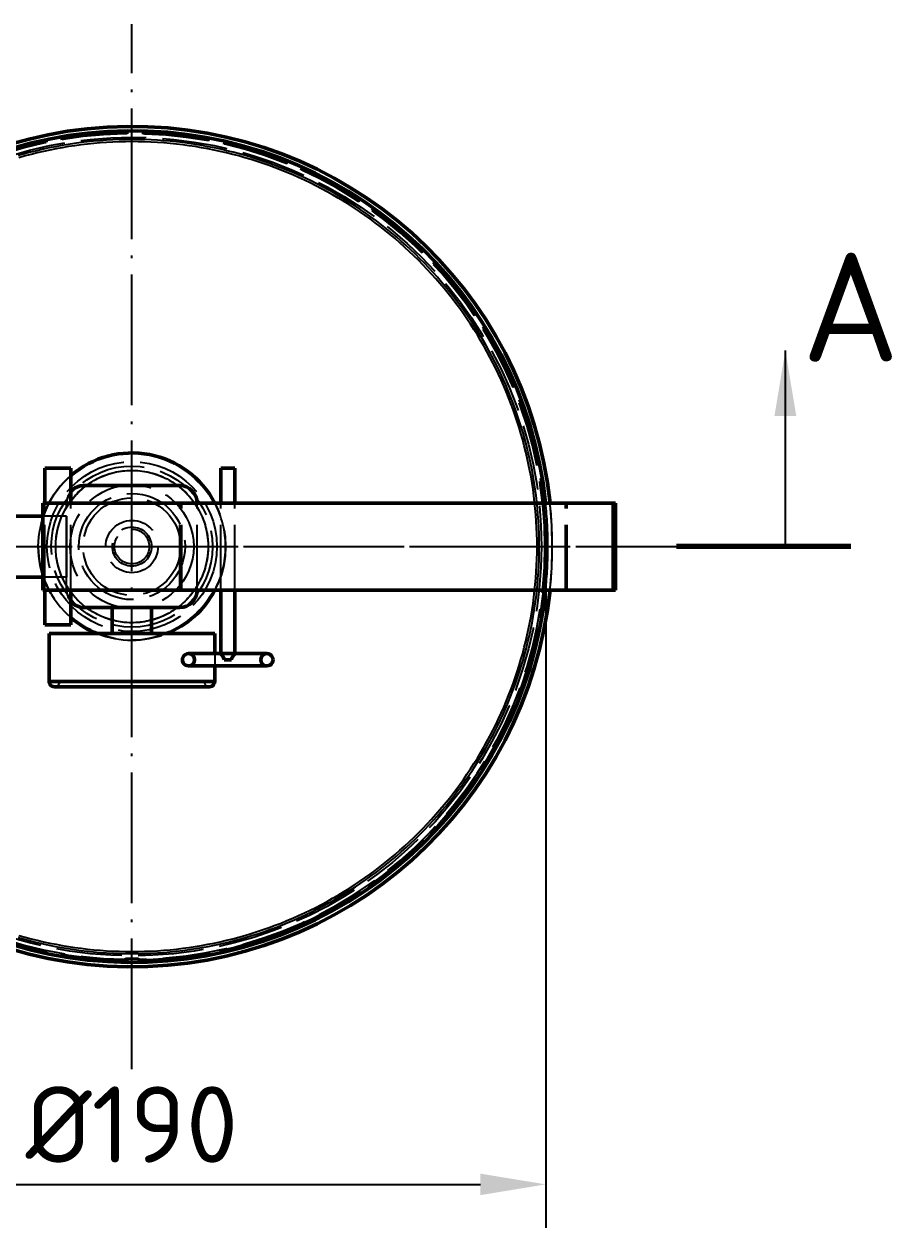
# Model space of a CAD drawing. Header units: millimetres. Extents: x 0 to 420, y 0 to 297.
# Drawn here: x 84.8 to 124.7, y 60.4 to 115.7 of the extents above; entities that cross this region are included whole.
import ezdxf
from ezdxf.enums import TextEntityAlignment as Align

# ---------------------------------------------------------------- set-up
doc = ezdxf.new("R2010")
doc.units = ezdxf.units.MM
doc.linetypes.add('ISO02-TRAZOS', pattern=[3.75, 3, -0.75])
doc.linetypes.add('ISO04-TRAZO-PUNTO', pattern=[7.625, 6, -0.75, 0.125, -0.75])
for name, color, linetype, lineweight in [('01-VISIBLE', 7, 'CONTINUOUS', 50), ('02-OCULTA', 4, 'ISO02-TRAZOS', 25), ('03-EJE', 1, 'ISO04-TRAZO-PUNTO', 25), ('04-COTA', 3, 'CONTINUOUS', 25), ('06-TEXTO', 7, 'CONTINUOUS', 25), ('07-RECUADRO', 7, 'CONTINUOUS', 70), ('08-FINA', 5, 'CONTINUOUS', 25)]:
    doc.layers.add(name, color=color, linetype=linetype, lineweight=lineweight)
doc.styles.add('ISO3098', font='isocpeur.ttf')
doc.dimstyles.new('FLAMA-ISO', dxfattribs={"dimtxt": 3.5, "dimasz": 3, "dimexe": 2, "dimexo": 1, "dimgap": 1, "dimtad": 1, "dimdec": 1, "dimtxsty": 'ISO3098', "dimcen": 2.5, "dimclrd": 3, "dimclre": 3, "dimclrt": 3, "dimazin": 3, "dimtfac": 1, "dimtmove": 0, "dimatfit": 3, "dimlwd": 25, "dimlwe": 25})

msp = doc.modelspace()

# ---------------------------------------------------------------- hatches: boundary and pattern name
at = {"layer": '08-FINA'}
h = msp.add_hatch(color=7, dxfattribs=at)
h.dxf.hatch_style = 1
h.paths.add_polyline_path([(119.8, 100.701), (119.3, 97.701), (120.3, 97.701)])

# ---------------------------------------------------------------- linework, layer by layer
at = {"layer": '01-VISIBLE'}
for p, q in [((85.8, 93.701), (85.8, 95.301)), ((87, 93.701), (87, 95.301)), ((93.88, 93.701), (93.88, 95.301)), ((94.52, 93.701), (94.52, 95.301)), ((87.6, 94.501), (92, 94.501)), ((85.703, 89.701), (85.703, 93.701)), ((85.703, 93.701), (111.901, 93.701)), ((111.901, 89.701), (111.901, 93.701)), ((111.999, 93.701), (111.901, 93.701)), ((111.999, 89.701), (111.999, 93.701)), ((85.703, 93.101), (84.2, 93.101)), ((85.703, 90.301), (84.2, 90.301)), ((85.703, 89.701), (111.901, 89.701)), ((85.8, 88.101), (85.8, 89.701)), ((87, 88.101), (87, 89.701)), ((93.88, 86.78), (93.88, 89.701)), ((94.52, 86.78), (94.52, 89.701)), ((111.999, 89.701), (111.901, 89.701)), ((87.6, 88.901), (92, 88.901)), ((88.9, 88.901), (88.9, 87.701)), ((90.7, 88.901), (90.7, 87.701)), ((86, 87.701), (86, 85.501)), ((93.6, 87.701), (93.6, 86.781)), ((93.6, 86.221), (93.6, 85.501))]:
    msp.add_line(p, q, dxfattribs=at)
for points in [[(85.8, 95.301), (85.9, 95.301), (86, 95.301), (86.1, 95.301), (86.2, 95.301), (86.3, 95.301), (86.4, 95.301)], [(86.4, 95.301), (86.5, 95.301), (86.6, 95.301), (86.7, 95.301), (86.8, 95.301), (86.9, 95.301), (87, 95.301)], [(93.88, 95.301), (93.933, 95.301), (93.987, 95.301), (94.04, 95.301), (94.093, 95.301), (94.147, 95.301), (94.2, 95.301)], [(94.2, 95.301), (94.253, 95.301), (94.307, 95.301), (94.36, 95.301), (94.413, 95.301), (94.467, 95.301), (94.52, 95.301)], [(85.8, 88.101), (85.9, 88.101), (86, 88.101), (86.1, 88.101), (86.2, 88.101), (86.3, 88.101), (86.4, 88.101)], [(86.4, 88.101), (86.5, 88.101), (86.6, 88.101), (86.7, 88.101), (86.8, 88.101), (86.9, 88.101), (87, 88.101)], [(93.6, 87.701), (93.5, 87.701), (93.4, 87.701), (93.3, 87.701), (93.2, 87.701), (93.1, 87.701), (93, 87.701), (92.9, 87.701), (92.8, 87.701), (92.7, 87.701), (92.6, 87.701), (92.5, 87.701), (92.4, 87.701), (92.3, 87.701), (92.2, 87.701), (92.1, 87.701), (92, 87.701), (91.9, 87.701), (91.8, 87.701), (91.7, 87.701), (91.6, 87.701), (91.5, 87.701), (91.4, 87.701), (91.3, 87.701), (91.2, 87.701), (91.1, 87.701), (91, 87.701), (90.9, 87.701), (90.8, 87.701), (90.7, 87.701), (90.6, 87.701), (90.5, 87.701), (90.4, 87.701), (90.3, 87.701), (90.2, 87.701), (90.1, 87.701), (90, 87.701), (89.9, 87.701), (89.8, 87.701), (89.7, 87.701), (89.6, 87.701), (89.5, 87.701), (89.4, 87.701), (89.3, 87.701), (89.2, 87.701), (89.1, 87.701), (89, 87.701), (88.9, 87.701), (88.8, 87.701), (88.7, 87.701), (88.6, 87.701), (88.5, 87.701), (88.4, 87.701), (88.3, 87.701), (88.2, 87.701), (88.1, 87.701), (88, 87.701), (87.9, 87.701), (87.8, 87.701), (87.7, 87.701), (87.6, 87.701), (87.5, 87.701), (87.4, 87.701), (87.3, 87.701), (87.2, 87.701), (87.1, 87.701), (87, 87.701), (86.9, 87.701), (86.8, 87.701), (86.7, 87.701), (86.6, 87.701), (86.5, 87.701), (86.4, 87.701), (86.3, 87.701), (86.2, 87.701), (86.1, 87.701), (86, 87.701)], [(92.12, 86.501), (92.13, 86.574), (92.158, 86.641), (92.202, 86.699), (92.26, 86.744), (92.328, 86.772), (92.4, 86.781)], [(92.12, 86.501), (92.13, 86.429), (92.158, 86.361), (92.202, 86.303), (92.26, 86.259), (92.328, 86.231), (92.4, 86.221)], [(93.88, 86.781), (93.774, 86.781), (93.669, 86.781), (93.563, 86.781), (93.457, 86.781), (93.351, 86.781), (93.246, 86.781), (93.14, 86.781), (93.034, 86.781), (92.929, 86.781), (92.823, 86.781), (92.717, 86.781), (92.611, 86.781), (92.506, 86.781), (92.4, 86.781)], [(92.4, 86.781), (92.507, 86.76), (92.598, 86.699), (92.659, 86.608), (92.68, 86.501), (92.659, 86.394), (92.598, 86.303), (92.507, 86.243), (92.4, 86.221)], [(93.88, 86.78), (93.88, 86.78), (93.88, 86.781), (93.88, 86.781), (93.881, 86.781), (93.881, 86.781), (93.881, 86.781)], [(94.034, 86.501), (94.024, 86.554), (94.002, 86.603), (93.973, 86.648), (93.941, 86.692), (93.909, 86.735), (93.88, 86.78)], [(96, 86.781), (95.899, 86.781), (95.798, 86.781), (95.697, 86.781), (95.596, 86.781), (95.496, 86.781), (95.395, 86.781), (95.294, 86.781), (95.193, 86.781), (95.092, 86.781), (94.991, 86.781), (94.89, 86.781), (94.789, 86.781), (94.688, 86.781), (94.588, 86.781), (94.487, 86.781), (94.386, 86.781), (94.285, 86.781), (94.184, 86.781), (94.083, 86.781), (93.982, 86.781), (93.881, 86.781)], [(94.034, 86.501), (94.061, 86.501), (94.089, 86.501), (94.117, 86.501), (94.145, 86.501), (94.172, 86.501), (94.2, 86.501)], [(94.2, 86.501), (94.228, 86.501), (94.255, 86.501), (94.283, 86.501), (94.311, 86.501), (94.339, 86.501), (94.366, 86.501)], [(94.366, 86.501), (94.376, 86.554), (94.398, 86.603), (94.427, 86.648), (94.459, 86.692), (94.491, 86.735), (94.52, 86.78)], [(94.52, 86.78), (94.52, 86.78), (94.52, 86.781), (94.52, 86.781), (94.519, 86.781), (94.519, 86.781), (94.519, 86.781)], [(94.52, 86.781), (94.626, 86.781), (94.731, 86.781), (94.837, 86.781), (94.943, 86.781), (95.049, 86.781), (95.154, 86.781), (95.26, 86.781), (95.366, 86.781), (95.471, 86.781), (95.577, 86.781), (95.683, 86.781), (95.789, 86.781), (95.894, 86.781), (96, 86.781)], [(96, 86.221), (95.893, 86.243), (95.802, 86.303), (95.741, 86.394), (95.72, 86.501), (95.741, 86.608), (95.802, 86.699), (95.893, 86.76), (96, 86.781)], [(96.28, 86.501), (96.27, 86.574), (96.242, 86.641), (96.198, 86.699), (96.14, 86.744), (96.072, 86.772), (96, 86.781)], [(96, 86.221), (96.072, 86.231), (96.14, 86.259), (96.198, 86.303), (96.242, 86.361), (96.27, 86.429), (96.28, 86.501)], [(94.2, 86.221), (94.1, 86.221), (94, 86.221), (93.9, 86.221), (93.8, 86.221), (93.7, 86.221), (93.6, 86.221), (93.5, 86.221), (93.4, 86.221), (93.3, 86.221), (93.2, 86.221), (93.1, 86.221), (93, 86.221), (92.9, 86.221), (92.8, 86.221), (92.7, 86.221), (92.6, 86.221), (92.5, 86.221), (92.4, 86.221)], [(92.4, 86.221), (92.4, 86.221), (92.4, 86.221), (92.4, 86.221), (92.4, 86.221), (92.4, 86.221), (92.4, 86.221)], [(94.2, 86.221), (94.306, 86.221), (94.412, 86.221), (94.518, 86.221), (94.624, 86.221), (94.729, 86.221), (94.835, 86.221), (94.941, 86.221), (95.047, 86.221), (95.153, 86.221), (95.259, 86.221), (95.365, 86.221), (95.471, 86.221), (95.576, 86.221), (95.682, 86.221), (95.788, 86.221), (95.894, 86.221), (96, 86.221)], [(89.8, 85.501), (89.7, 85.501), (89.6, 85.501), (89.5, 85.501), (89.4, 85.501), (89.3, 85.501), (89.2, 85.501), (89.1, 85.501), (89, 85.501), (88.9, 85.501), (88.8, 85.501), (88.7, 85.501), (88.6, 85.501), (88.5, 85.501), (88.4, 85.501), (88.3, 85.501), (88.2, 85.501), (88.1, 85.501), (88, 85.501), (87.9, 85.501), (87.8, 85.501), (87.7, 85.501), (87.6, 85.501), (87.5, 85.501), (87.4, 85.501), (87.3, 85.501), (87.2, 85.501), (87.1, 85.501), (87, 85.501), (86.9, 85.501), (86.8, 85.501), (86.7, 85.501), (86.6, 85.501), (86.5, 85.501), (86.4, 85.501), (86.3, 85.501), (86.2, 85.501), (86.1, 85.501), (86, 85.501)], [(86, 85.501), (86.008, 85.439), (86.032, 85.381), (86.07, 85.332), (86.12, 85.293), (86.178, 85.269), (86.24, 85.261)], [(89.8, 85.261), (89.698, 85.261), (89.597, 85.261), (89.495, 85.261), (89.393, 85.261), (89.291, 85.261), (89.19, 85.261), (89.088, 85.261), (88.986, 85.261), (88.885, 85.261), (88.783, 85.261), (88.681, 85.261), (88.579, 85.261), (88.478, 85.261), (88.376, 85.261), (88.274, 85.261), (88.173, 85.261), (88.071, 85.261), (87.969, 85.261), (87.867, 85.261), (87.766, 85.261), (87.664, 85.261), (87.562, 85.261), (87.461, 85.261), (87.359, 85.261), (87.257, 85.261), (87.155, 85.261), (87.054, 85.261), (86.952, 85.261), (86.85, 85.261), (86.749, 85.261), (86.647, 85.261), (86.545, 85.261), (86.443, 85.261), (86.342, 85.261), (86.24, 85.261)], [(86.24, 85.261), (86.34, 85.261), (86.441, 85.261), (86.541, 85.261), (86.641, 85.261), (86.741, 85.261), (86.842, 85.261), (86.942, 85.261), (87.042, 85.261), (87.143, 85.261), (87.243, 85.261), (87.343, 85.261), (87.443, 85.261), (87.544, 85.261), (87.644, 85.261), (87.744, 85.261), (87.845, 85.261), (87.945, 85.261), (88.045, 85.261), (88.145, 85.261), (88.246, 85.261), (88.346, 85.261), (88.446, 85.261), (88.546, 85.261), (88.647, 85.261), (88.747, 85.261), (88.847, 85.261), (88.948, 85.261), (89.048, 85.261), (89.148, 85.261), (89.248, 85.261), (89.349, 85.261), (89.449, 85.261), (89.549, 85.261), (89.65, 85.261), (89.75, 85.261), (89.85, 85.261), (89.95, 85.261), (90.051, 85.261), (90.151, 85.261), (90.251, 85.261), (90.352, 85.261), (90.452, 85.261), (90.552, 85.261), (90.652, 85.261), (90.753, 85.261), (90.853, 85.261), (90.953, 85.261), (91.054, 85.261), (91.154, 85.261), (91.254, 85.261), (91.354, 85.261), (91.455, 85.261), (91.555, 85.261), (91.655, 85.261), (91.755, 85.261), (91.856, 85.261), (91.956, 85.261), (92.056, 85.261), (92.157, 85.261), (92.257, 85.261), (92.357, 85.261), (92.457, 85.261), (92.558, 85.261), (92.658, 85.261), (92.758, 85.261), (92.859, 85.261), (92.959, 85.261), (93.059, 85.261), (93.159, 85.261), (93.26, 85.261), (93.36, 85.261)], [(93.6, 85.501), (93.5, 85.501), (93.4, 85.501), (93.3, 85.501), (93.2, 85.501), (93.1, 85.501), (93, 85.501), (92.9, 85.501), (92.8, 85.501), (92.7, 85.501), (92.6, 85.501), (92.5, 85.501), (92.4, 85.501), (92.3, 85.501), (92.2, 85.501), (92.1, 85.501), (92, 85.501), (91.9, 85.501), (91.8, 85.501), (91.7, 85.501), (91.6, 85.501), (91.5, 85.501), (91.4, 85.501), (91.3, 85.501), (91.2, 85.501), (91.1, 85.501), (91, 85.501), (90.9, 85.501), (90.8, 85.501), (90.7, 85.501), (90.6, 85.501), (90.5, 85.501), (90.4, 85.501), (90.3, 85.501), (90.2, 85.501), (90.1, 85.501), (90, 85.501), (89.9, 85.501), (89.8, 85.501)], [(89.8, 85.261), (89.902, 85.261), (90.003, 85.261), (90.105, 85.261), (90.207, 85.261), (90.309, 85.261), (90.41, 85.261), (90.512, 85.261), (90.614, 85.261), (90.715, 85.261), (90.817, 85.261), (90.919, 85.261), (91.021, 85.261), (91.122, 85.261), (91.224, 85.261), (91.326, 85.261), (91.427, 85.261), (91.529, 85.261), (91.631, 85.261), (91.733, 85.261), (91.834, 85.261), (91.936, 85.261), (92.038, 85.261), (92.139, 85.261), (92.241, 85.261), (92.343, 85.261), (92.445, 85.261), (92.546, 85.261), (92.648, 85.261), (92.75, 85.261), (92.851, 85.261), (92.953, 85.261), (93.055, 85.261), (93.157, 85.261), (93.258, 85.261), (93.36, 85.261)], [(93.6, 85.501), (93.592, 85.439), (93.568, 85.381), (93.53, 85.332), (93.48, 85.293), (93.422, 85.269), (93.36, 85.261)]]:
    msp.add_lwpolyline(points, dxfattribs=at)
for centre, radius, start, end in [((89.8, 91.701), 19.3, 5.9481, 175.2446), ((89.8, 91.701), 19.1, 6.0106, 175.1947), ((89.8, 91.701), 4.3, 27.7177, 130.6293), ((87.6, 93.701), 0.8, 90, 138.5904), ((92, 93.701), 0.8, 0, 90), ((89.8, 91.701), 19.3, -175.2446, -5.9481), ((89.8, 91.701), 19.1, -175.1947, -6.0106), ((89.8, 91.701), 4.3, -68.4711, -27.7177), ((92, 89.701), 0.8, -90, 0), ((87.6, 89.701), 0.8, -138.5904, -90), ((89.8, 91.701), 4.3, -130.6293, -111.5289)]:
    msp.add_arc(centre, radius, start, end, dxfattribs=at)
at = {"layer": '02-OCULTA'}
for p, q in [((87.6, 94.501), (92, 94.501)), ((85.8, 93.701), (85.703, 93.701)), ((85.8, 89.701), (85.8, 93.701)), ((85.8, 93.701), (111.999, 93.701)), ((85.8, 89.701), (85.8, 93.701)), ((86.8, 89.701), (86.8, 93.701)), ((86.8, 89.701), (86.8, 93.701)), ((87, 89.701), (87, 93.701)), ((92.004, 93.701), (92.088, 93.701)), ((92.004, 89.701), (92.004, 93.701)), ((92.004, 93.701), (109.702, 93.701)), ((92.088, 89.701), (92.088, 93.701)), ((92.088, 93.701), (109.786, 93.701)), ((92.8, 89.701), (92.8, 93.701)), ((92.8, 89.701), (92.8, 93.701)), ((93.88, 89.701), (93.88, 93.701)), ((94.52, 89.701), (94.52, 93.701)), ((109.702, 93.701), (109.786, 93.701)), ((109.702, 89.701), (109.702, 93.701)), ((109.786, 89.701), (109.786, 93.701)), ((86.8, 93.101), (85.703, 93.101)), ((86.8, 90.301), (85.703, 90.301)), ((85.8, 89.701), (85.703, 89.701)), ((85.8, 89.701), (111.999, 89.701)), ((92.004, 89.701), (92.088, 89.701)), ((92.004, 89.701), (109.702, 89.701)), ((92.088, 89.701), (109.786, 89.701)), ((109.702, 89.701), (109.786, 89.701)), ((87.6, 88.901), (92, 88.901)), ((93.6, 86.781), (93.6, 86.221)), ((89.5, 72.801), (90.1, 72.801)), ((89.5, 72.641), (89.5, 72.801)), ((89.5, 72.641), (89.5, 72.801)), ((89.5, 72.801), (90.1, 72.801)), ((89.5, 72.641), (90.1, 72.641)), ((89.5, 72.641), (90.1, 72.641)), ((90.1, 72.641), (90.1, 72.801)), ((90.1, 72.641), (90.1, 72.801))]:
    msp.add_line(p, q, dxfattribs=at)
for points in [[(108.5, 91.701), (108.498, 91.995), (108.491, 92.289), (108.48, 92.582), (108.464, 92.875), (108.443, 93.168), (108.418, 93.461), (108.388, 93.753), (108.353, 94.045), (108.314, 94.336), (108.27, 94.627), (108.222, 94.916), (108.169, 95.205), (108.112, 95.493), (108.05, 95.78), (107.983, 96.067), (107.912, 96.352), (107.837, 96.636), (107.757, 96.918), (107.673, 97.2), (107.584, 97.48), (107.491, 97.758), (107.394, 98.035), (107.292, 98.311), (107.186, 98.585), (107.076, 98.857), (106.962, 99.128), (106.843, 99.396), (106.72, 99.663), (106.593, 99.928), (106.461, 100.191), (106.326, 100.451), (106.187, 100.71), (106.043, 100.966), (105.896, 101.22), (105.744, 101.472), (105.589, 101.721), (105.429, 101.968), (105.266, 102.212), (105.099, 102.454), (104.929, 102.693), (104.754, 102.929), (104.576, 103.163), (104.394, 103.393), (104.209, 103.621), (104.02, 103.846), (103.827, 104.068), (103.631, 104.287), (103.432, 104.502), (103.229, 104.715), (103.023, 104.924), (102.814, 105.13), (102.601, 105.333), (102.386, 105.533), (102.167, 105.729), (101.945, 105.921), (101.72, 106.11), (101.492, 106.296), (101.262, 106.477), (101.028, 106.656), (100.792, 106.83), (100.553, 107.001), (100.311, 107.168), (100.067, 107.331), (99.82, 107.49), (99.571, 107.646), (99.319, 107.797), (99.065, 107.945), (98.809, 108.088), (98.55, 108.228), (98.29, 108.363), (98.027, 108.494), (97.762, 108.622), (97.495, 108.744), (97.227, 108.863), (96.956, 108.978), (96.684, 109.088), (96.41, 109.194), (96.134, 109.296), (95.857, 109.393), (95.579, 109.486), (95.299, 109.574), (95.017, 109.659), (94.734, 109.738), (94.451, 109.814), (94.165, 109.884), (93.879, 109.951), (93.592, 110.012), (93.304, 110.07), (93.015, 110.123), (92.725, 110.171), (92.435, 110.214), (92.144, 110.254), (91.852, 110.288), (91.56, 110.318), (91.267, 110.343), (90.974, 110.364), (90.681, 110.38), (90.387, 110.392), (90.094, 110.399), (89.8, 110.401), (89.506, 110.399), (89.213, 110.392), (88.919, 110.38), (88.626, 110.364), (88.333, 110.343), (88.04, 110.318), (87.748, 110.288), (87.456, 110.254), (87.165, 110.214), (86.875, 110.171), (86.585, 110.123), (86.296, 110.07), (86.008, 110.013), (85.721, 109.951), (85.435, 109.884), (85.149, 109.814), (84.866, 109.738), (84.583, 109.659)], [(108.4, 91.701), (108.398, 91.993), (108.391, 92.285), (108.38, 92.577), (108.364, 92.869), (108.343, 93.161), (108.318, 93.452), (108.288, 93.742), (108.254, 94.032), (108.215, 94.322), (108.171, 94.611), (108.123, 94.899), (108.071, 95.186), (108.014, 95.473), (107.952, 95.759), (107.886, 96.043), (107.816, 96.327), (107.741, 96.609), (107.661, 96.89), (107.577, 97.17), (107.489, 97.449), (107.397, 97.726), (107.3, 98.002), (107.199, 98.276), (107.093, 98.548), (106.984, 98.819), (106.87, 99.088), (106.752, 99.355), (106.629, 99.621), (106.503, 99.884), (106.372, 100.145), (106.238, 100.405), (106.099, 100.662), (105.956, 100.917), (105.81, 101.169), (105.659, 101.42), (105.504, 101.668), (105.346, 101.913), (105.184, 102.156), (105.018, 102.396), (104.848, 102.634), (104.674, 102.869), (104.497, 103.101), (104.316, 103.331), (104.132, 103.557), (103.944, 103.781), (103.752, 104.002), (103.557, 104.219), (103.359, 104.434), (103.157, 104.645), (102.952, 104.854), (102.744, 105.059), (102.533, 105.26), (102.318, 105.459), (102.101, 105.654), (101.88, 105.845), (101.656, 106.033), (101.43, 106.218), (101.2, 106.398), (100.968, 106.576), (100.733, 106.749), (100.495, 106.919), (100.255, 107.085), (100.012, 107.247), (99.767, 107.406), (99.519, 107.561), (99.268, 107.711), (99.016, 107.858), (98.761, 108.001), (98.504, 108.139), (98.244, 108.274), (97.983, 108.405), (97.72, 108.531), (97.454, 108.653), (97.187, 108.771), (96.918, 108.885), (96.647, 108.995), (96.375, 109.1), (96.101, 109.202), (95.825, 109.298), (95.548, 109.391), (95.269, 109.479), (94.989, 109.563), (94.708, 109.642), (94.426, 109.717), (94.142, 109.787), (93.857, 109.853), (93.572, 109.915), (93.285, 109.972), (92.998, 110.024), (92.71, 110.072), (92.421, 110.115), (92.131, 110.154), (91.841, 110.189), (91.55, 110.218), (91.259, 110.244), (90.968, 110.264), (90.676, 110.28), (90.384, 110.292), (90.092, 110.299), (89.8, 110.301), (89.508, 110.299), (89.216, 110.292), (88.924, 110.28), (88.632, 110.264), (88.341, 110.244), (88.05, 110.218), (87.759, 110.189), (87.469, 110.154), (87.179, 110.115), (86.89, 110.072), (86.602, 110.024), (86.315, 109.972), (86.028, 109.915), (85.743, 109.853), (85.458, 109.787), (85.174, 109.717), (84.892, 109.642), (84.611, 109.563)], [(87, 95.301), (86.9, 95.301), (86.8, 95.301), (86.7, 95.301), (86.6, 95.301), (86.5, 95.301), (86.4, 95.301), (86.3, 95.301), (86.2, 95.301), (86.1, 95.301), (86, 95.301), (85.9, 95.301), (85.8, 95.301)], [(93.3, 91.701), (93.299, 91.601), (93.294, 91.5), (93.287, 91.4), (93.277, 91.3), (93.264, 91.201), (93.248, 91.102), (93.23, 91.003), (93.208, 90.905), (93.184, 90.808), (93.157, 90.711), (93.127, 90.615), (93.095, 90.52), (93.059, 90.426), (93.021, 90.333), (92.981, 90.241), (92.938, 90.15), (92.892, 90.061), (92.844, 89.973), (92.793, 89.886), (92.739, 89.801), (92.684, 89.718), (92.626, 89.636), (92.565, 89.556), (92.503, 89.477), (92.438, 89.401), (92.371, 89.326), (92.301, 89.253), (92.23, 89.182), (92.157, 89.114), (92.082, 89.047), (92.005, 88.983), (91.926, 88.921), (91.845, 88.861), (91.763, 88.803), (91.679, 88.748), (91.593, 88.696), (91.506, 88.645), (91.418, 88.598), (91.328, 88.553), (91.237, 88.51), (91.145, 88.47), (91.052, 88.433), (90.958, 88.398), (90.862, 88.366), (90.766, 88.337), (90.669, 88.311), (90.572, 88.287), (90.474, 88.267), (90.375, 88.249), (90.275, 88.234), (90.176, 88.221), (90.076, 88.212), (89.976, 88.206), (89.875, 88.202), (89.775, 88.201), (89.674, 88.203), (89.574, 88.209), (89.474, 88.216), (89.374, 88.227), (89.275, 88.241), (89.176, 88.257), (89.077, 88.277), (88.979, 88.299), (88.882, 88.324), (88.785, 88.351), (88.69, 88.382), (88.595, 88.415), (88.501, 88.451), (88.409, 88.49), (88.317, 88.531), (88.227, 88.575), (88.138, 88.621), (88.05, 88.67), (87.964, 88.722), (87.879, 88.775), (87.796, 88.832), (87.714, 88.89), (87.635, 88.951), (87.557, 89.015), (87.481, 89.08), (87.406, 89.148), (87.334, 89.218), (87.264, 89.289), (87.196, 89.363), (87.13, 89.439), (87.066, 89.516), (87.004, 89.596), (86.945, 89.677), (86.888, 89.759), (86.834, 89.844), (86.781, 89.929), (86.732, 90.017), (86.685, 90.106), (86.64, 90.196), (86.598, 90.287), (86.559, 90.379), (86.523, 90.473), (86.489, 90.567), (86.458, 90.663), (86.429, 90.759), (86.404, 90.856), (86.381, 90.954), (86.361, 91.052), (86.344, 91.151), (86.329, 91.251), (86.318, 91.35), (86.309, 91.45), (86.303, 91.551), (86.3, 91.651), (86.3, 91.751), (86.303, 91.852), (86.309, 91.952), (86.318, 92.052), (86.329, 92.152), (86.343, 92.251), (86.361, 92.35), (86.381, 92.449), (86.404, 92.546), (86.429, 92.643), (86.458, 92.74), (86.489, 92.835), (86.523, 92.93), (86.559, 93.023), (86.598, 93.116), (86.64, 93.207), (86.685, 93.297), (86.732, 93.386), (86.782, 93.473), (86.834, 93.559), (86.888, 93.643), (86.945, 93.726), (87.004, 93.807), (87.066, 93.886), (87.13, 93.964), (87.196, 94.039), (87.264, 94.113), (87.334, 94.185), (87.406, 94.255), (87.481, 94.322), (87.557, 94.388), (87.635, 94.451), (87.714, 94.512), (87.796, 94.571), (87.879, 94.627), (87.964, 94.681), (88.05, 94.732), (88.138, 94.781), (88.227, 94.828), (88.317, 94.872), (88.409, 94.913), (88.501, 94.951), (88.595, 94.987), (88.69, 95.021), (88.785, 95.051), (88.882, 95.079), (88.979, 95.104), (89.077, 95.126), (89.176, 95.145), (89.275, 95.162), (89.374, 95.175), (89.474, 95.186), (89.574, 95.194), (89.674, 95.199), (89.775, 95.201), (89.875, 95.2), (89.976, 95.197), (90.076, 95.19), (90.176, 95.181), (90.275, 95.169), (90.375, 95.154), (90.474, 95.136), (90.572, 95.115), (90.669, 95.091), (90.766, 95.065), (90.862, 95.036), (90.958, 95.004), (91.052, 94.97), (91.145, 94.932), (91.237, 94.892), (91.328, 94.85), (91.418, 94.805), (91.506, 94.757), (91.593, 94.707), (91.679, 94.654), (91.763, 94.599), (91.845, 94.542), (91.926, 94.482), (92.005, 94.42), (92.082, 94.355), (92.157, 94.289), (92.23, 94.22), (92.301, 94.149), (92.371, 94.077), (92.438, 94.002), (92.503, 93.925), (92.565, 93.847), (92.626, 93.767), (92.684, 93.685), (92.739, 93.601), (92.793, 93.516), (92.844, 93.429), (92.892, 93.341), (92.938, 93.252), (92.981, 93.161), (93.021, 93.07), (93.059, 92.977), (93.095, 92.883), (93.127, 92.788), (93.157, 92.692), (93.184, 92.595), (93.208, 92.498), (93.23, 92.399), (93.248, 92.301), (93.264, 92.202), (93.277, 92.102), (93.287, 92.002), (93.294, 91.902), (93.299, 91.802), (93.3, 91.701)], [(94.52, 95.301), (94.413, 95.301), (94.307, 95.301), (94.2, 95.301), (94.093, 95.301), (93.987, 95.301), (93.88, 95.301)], [(86.8, 90.301), (86.8, 90.401), (86.8, 90.501), (86.8, 90.601), (86.8, 90.701), (86.8, 90.801), (86.8, 90.901), (86.8, 91.001), (86.8, 91.101), (86.8, 91.201), (86.8, 91.301), (86.8, 91.401), (86.8, 91.501), (86.8, 91.601), (86.8, 91.701), (86.8, 91.801), (86.8, 91.901), (86.8, 92.001), (86.8, 92.101), (86.8, 92.201), (86.8, 92.301), (86.8, 92.401), (86.8, 92.501), (86.8, 92.601), (86.8, 92.701), (86.8, 92.801), (86.8, 92.901), (86.8, 93.001), (86.8, 93.101)], [(86.8, 93.101), (86.8, 92.994), (86.8, 92.886), (86.8, 92.778), (86.8, 92.67), (86.8, 92.563), (86.8, 92.455), (86.8, 92.347), (86.8, 92.24), (86.8, 92.132), (86.8, 92.024), (86.8, 91.917), (86.8, 91.809), (86.8, 91.701)], [(84.583, 73.744), (84.866, 73.664), (85.149, 73.589), (85.435, 73.518), (85.721, 73.452), (86.008, 73.39), (86.296, 73.333), (86.585, 73.28), (86.875, 73.232), (87.165, 73.188), (87.456, 73.149), (87.748, 73.114), (88.04, 73.084), (88.333, 73.059), (88.626, 73.038), (88.919, 73.022), (89.213, 73.011), (89.506, 73.004), (89.8, 73.001), (90.094, 73.004), (90.387, 73.011), (90.681, 73.022), (90.974, 73.038), (91.267, 73.059), (91.56, 73.084), (91.852, 73.114), (92.144, 73.149), (92.435, 73.188), (92.725, 73.232), (93.015, 73.28), (93.304, 73.333), (93.592, 73.39), (93.879, 73.452), (94.165, 73.518), (94.451, 73.589), (94.734, 73.664), (95.017, 73.744), (95.299, 73.828), (95.579, 73.917), (95.857, 74.01), (96.134, 74.107), (96.41, 74.208), (96.684, 74.314), (96.956, 74.425), (97.227, 74.539), (97.495, 74.658), (97.762, 74.781), (98.027, 74.908), (98.29, 75.039), (98.55, 75.175), (98.809, 75.314), (99.065, 75.458), (99.319, 75.605), (99.571, 75.757), (99.82, 75.912), (100.067, 76.071), (100.311, 76.235), (100.553, 76.402), (100.792, 76.572), (101.028, 76.747), (101.262, 76.925), (101.492, 77.107), (101.72, 77.292), (101.945, 77.481), (102.167, 77.674), (102.386, 77.87), (102.601, 78.069), (102.814, 78.272), (103.023, 78.478), (103.229, 78.687), (103.432, 78.9), (103.631, 79.116), (103.827, 79.335), (104.02, 79.556), (104.209, 79.781), (104.394, 80.009), (104.576, 80.24), (104.754, 80.473), (104.929, 80.71), (105.099, 80.949), (105.266, 81.19), (105.429, 81.435), (105.589, 81.681), (105.744, 81.931), (105.896, 82.182), (106.043, 82.436), (106.187, 82.693), (106.326, 82.951), (106.461, 83.212), (106.593, 83.475), (106.72, 83.739), (106.843, 84.006), (106.962, 84.275), (107.076, 84.545), (107.186, 84.818), (107.292, 85.091), (107.394, 85.367), (107.491, 85.644), (107.584, 85.923), (107.673, 86.203), (107.757, 86.484), (107.837, 86.767), (107.912, 87.051), (107.983, 87.336), (108.05, 87.622), (108.112, 87.909), (108.169, 88.197), (108.222, 88.486), (108.27, 88.776), (108.314, 89.066), (108.353, 89.357), (108.388, 89.649), (108.418, 89.941), (108.443, 90.234), (108.464, 90.527), (108.48, 90.82), (108.491, 91.114), (108.498, 91.407), (108.5, 91.701)], [(84.611, 73.84), (84.892, 73.761), (85.174, 73.686), (85.458, 73.615), (85.743, 73.549), (86.028, 73.488), (86.315, 73.431), (86.602, 73.378), (86.89, 73.33), (87.179, 73.287), (87.469, 73.248), (87.759, 73.214), (88.05, 73.184), (88.341, 73.159), (88.632, 73.138), (88.924, 73.122), (89.216, 73.111), (89.508, 73.104), (89.8, 73.101), (90.092, 73.104), (90.384, 73.111), (90.676, 73.122), (90.968, 73.138), (91.259, 73.159), (91.55, 73.184), (91.841, 73.214), (92.131, 73.248), (92.421, 73.287), (92.71, 73.33), (92.998, 73.378), (93.285, 73.431), (93.572, 73.488), (93.857, 73.549), (94.142, 73.615), (94.426, 73.686), (94.708, 73.761), (94.989, 73.84), (95.269, 73.924), (95.548, 74.012), (95.825, 74.104), (96.101, 74.201), (96.375, 74.302), (96.647, 74.407), (96.918, 74.517), (97.187, 74.631), (97.454, 74.749), (97.72, 74.871), (97.983, 74.998), (98.244, 75.128), (98.504, 75.263), (98.761, 75.402), (99.016, 75.545), (99.268, 75.691), (99.519, 75.842), (99.767, 75.997), (100.012, 76.155), (100.255, 76.317), (100.495, 76.483), (100.733, 76.653), (100.968, 76.827), (101.2, 77.004), (101.43, 77.185), (101.656, 77.369), (101.88, 77.557), (102.101, 77.749), (102.318, 77.944), (102.533, 78.142), (102.744, 78.344), (102.952, 78.549), (103.157, 78.757), (103.359, 78.968), (103.557, 79.183), (103.752, 79.401), (103.944, 79.621), (104.132, 79.845), (104.316, 80.072), (104.497, 80.301), (104.674, 80.533), (104.848, 80.768), (105.018, 81.006), (105.184, 81.246), (105.346, 81.489), (105.504, 81.735), (105.659, 81.983), (105.81, 82.233), (105.956, 82.486), (106.099, 82.741), (106.238, 82.998), (106.372, 83.257), (106.503, 83.519), (106.629, 83.782), (106.752, 84.047), (106.87, 84.315), (106.984, 84.584), (107.093, 84.854), (107.199, 85.127), (107.3, 85.401), (107.397, 85.677), (107.489, 85.954), (107.577, 86.232), (107.661, 86.512), (107.741, 86.793), (107.816, 87.076), (107.886, 87.359), (107.952, 87.644), (108.014, 87.929), (108.071, 88.216), (108.123, 88.503), (108.172, 88.792), (108.215, 89.08), (108.254, 89.37), (108.288, 89.66), (108.318, 89.951), (108.343, 90.242), (108.364, 90.533), (108.38, 90.825), (108.391, 91.117), (108.398, 91.409), (108.4, 91.701)], [(86.8, 91.701), (86.8, 91.601), (86.8, 91.501), (86.8, 91.401), (86.8, 91.301), (86.8, 91.201), (86.8, 91.101), (86.8, 91.001), (86.8, 90.901), (86.8, 90.801), (86.8, 90.701), (86.8, 90.601), (86.8, 90.501), (86.8, 90.401), (86.8, 90.301)], [(90.7, 88.901), (90.6, 88.901), (90.5, 88.901), (90.4, 88.901), (90.3, 88.901), (90.2, 88.901), (90.1, 88.901), (90, 88.901), (89.9, 88.901), (89.8, 88.901), (89.7, 88.901), (89.6, 88.901), (89.5, 88.901), (89.4, 88.901), (89.3, 88.901), (89.2, 88.901), (89.1, 88.901), (89, 88.901), (88.9, 88.901)], [(88.9, 88.901), (89.013, 88.901), (89.125, 88.901), (89.237, 88.901), (89.35, 88.901), (89.462, 88.901), (89.575, 88.901), (89.688, 88.901), (89.8, 88.901)], [(89.8, 88.901), (89.9, 88.901), (90, 88.901), (90.1, 88.901), (90.2, 88.901), (90.3, 88.901), (90.4, 88.901), (90.5, 88.901), (90.6, 88.901), (90.7, 88.901)], [(87, 88.101), (86.9, 88.101), (86.8, 88.101), (86.7, 88.101), (86.6, 88.101), (86.5, 88.101), (86.4, 88.101), (86.3, 88.101), (86.2, 88.101), (86.1, 88.101), (86, 88.101), (85.9, 88.101), (85.8, 88.101)], [(86, 87.701), (86.1, 87.701), (86.2, 87.701), (86.3, 87.701), (86.4, 87.701), (86.5, 87.701), (86.6, 87.701), (86.7, 87.701), (86.8, 87.701), (86.9, 87.701), (87, 87.701), (87.1, 87.701), (87.2, 87.701), (87.3, 87.701), (87.4, 87.701), (87.5, 87.701), (87.6, 87.701), (87.7, 87.701), (87.8, 87.701), (87.9, 87.701), (88, 87.701), (88.1, 87.701), (88.2, 87.701), (88.3, 87.701), (88.4, 87.701), (88.5, 87.701), (88.6, 87.701), (88.7, 87.701), (88.8, 87.701), (88.9, 87.701), (89, 87.701), (89.1, 87.701), (89.2, 87.701), (89.3, 87.701), (89.4, 87.701), (89.5, 87.701), (89.6, 87.701), (89.7, 87.701), (89.8, 87.701)], [(90.7, 87.701), (90.6, 87.701), (90.5, 87.701), (90.4, 87.701), (90.3, 87.701), (90.2, 87.701), (90.1, 87.701), (90, 87.701), (89.9, 87.701), (89.8, 87.701), (89.7, 87.701), (89.6, 87.701), (89.5, 87.701), (89.4, 87.701), (89.3, 87.701), (89.2, 87.701), (89.1, 87.701), (89, 87.701), (88.9, 87.701)], [(88.9, 87.701), (89.013, 87.701), (89.125, 87.701), (89.237, 87.701), (89.35, 87.701), (89.462, 87.701), (89.575, 87.701), (89.688, 87.701), (89.8, 87.701)], [(89.8, 87.701), (89.9, 87.701), (90, 87.701), (90.1, 87.701), (90.2, 87.701), (90.3, 87.701), (90.4, 87.701), (90.5, 87.701), (90.6, 87.701), (90.7, 87.701)], [(89.8, 87.701), (89.9, 87.701), (90, 87.701), (90.1, 87.701), (90.2, 87.701), (90.3, 87.701), (90.4, 87.701), (90.5, 87.701), (90.6, 87.701), (90.7, 87.701), (90.8, 87.701), (90.9, 87.701), (91, 87.701), (91.1, 87.701), (91.2, 87.701), (91.3, 87.701), (91.4, 87.701), (91.5, 87.701), (91.6, 87.701), (91.7, 87.701), (91.8, 87.701), (91.9, 87.701), (92, 87.701), (92.1, 87.701), (92.2, 87.701), (92.3, 87.701), (92.4, 87.701), (92.5, 87.701), (92.6, 87.701), (92.7, 87.701), (92.8, 87.701), (92.9, 87.701), (93, 87.701), (93.1, 87.701), (93.2, 87.701), (93.3, 87.701), (93.4, 87.701), (93.5, 87.701), (93.6, 87.701)], [(93.881, 86.781), (93.775, 86.781), (93.67, 86.781), (93.564, 86.781), (93.458, 86.781), (93.352, 86.781), (93.246, 86.781), (93.141, 86.781), (93.035, 86.781), (92.929, 86.781), (92.823, 86.781), (92.717, 86.781), (92.612, 86.781), (92.506, 86.781), (92.4, 86.781)], [(93.881, 86.781), (93.881, 86.781), (93.881, 86.781), (93.881, 86.781), (93.88, 86.781), (93.88, 86.781), (93.88, 86.781)], [(93.881, 86.781), (93.924, 86.744), (93.961, 86.702), (93.996, 86.657), (94.026, 86.609), (94.049, 86.557), (94.058, 86.501)], [(94.034, 86.501), (94.061, 86.501), (94.089, 86.501), (94.117, 86.501), (94.145, 86.501), (94.172, 86.501), (94.2, 86.501)], [(94.342, 86.501), (94.295, 86.501), (94.247, 86.501), (94.2, 86.501), (94.153, 86.501), (94.105, 86.501), (94.058, 86.501)], [(94.058, 86.501), (94.081, 86.501), (94.105, 86.501), (94.129, 86.501), (94.153, 86.501), (94.176, 86.501), (94.2, 86.501)], [(94.2, 86.501), (94.228, 86.501), (94.255, 86.501), (94.283, 86.501), (94.311, 86.501), (94.339, 86.501), (94.366, 86.501)], [(94.2, 86.501), (94.224, 86.501), (94.247, 86.501), (94.271, 86.501), (94.295, 86.501), (94.319, 86.501), (94.342, 86.501)], [(94.519, 86.781), (94.476, 86.744), (94.439, 86.702), (94.404, 86.657), (94.374, 86.609), (94.351, 86.557), (94.342, 86.501)], [(94.519, 86.781), (94.519, 86.781), (94.519, 86.781), (94.519, 86.781), (94.52, 86.781), (94.52, 86.781), (94.52, 86.781)], [(92.4, 86.221), (92.503, 86.221), (92.606, 86.221), (92.709, 86.221), (92.811, 86.221), (92.914, 86.221), (93.017, 86.221), (93.12, 86.221), (93.223, 86.221), (93.326, 86.221), (93.429, 86.221), (93.531, 86.221), (93.634, 86.221), (93.737, 86.221), (93.84, 86.221), (93.943, 86.221), (94.046, 86.221), (94.149, 86.221), (94.251, 86.221), (94.354, 86.221), (94.457, 86.221), (94.56, 86.221), (94.663, 86.221), (94.766, 86.221), (94.869, 86.221), (94.971, 86.221), (95.074, 86.221), (95.177, 86.221), (95.28, 86.221), (95.383, 86.221), (95.486, 86.221), (95.589, 86.221), (95.691, 86.221), (95.794, 86.221), (95.897, 86.221), (96, 86.221)], [(86, 85.501), (86.1, 85.501), (86.2, 85.501), (86.3, 85.501), (86.4, 85.501), (86.5, 85.501), (86.6, 85.501), (86.7, 85.501), (86.8, 85.501), (86.9, 85.501), (87, 85.501), (87.1, 85.501), (87.2, 85.501), (87.3, 85.501), (87.4, 85.501), (87.5, 85.501), (87.6, 85.501), (87.7, 85.501), (87.8, 85.501), (87.9, 85.501), (88, 85.501), (88.1, 85.501), (88.2, 85.501), (88.3, 85.501), (88.4, 85.501), (88.5, 85.501), (88.6, 85.501), (88.7, 85.501), (88.8, 85.501), (88.9, 85.501), (89, 85.501), (89.1, 85.501), (89.2, 85.501), (89.3, 85.501), (89.4, 85.501), (89.5, 85.501), (89.6, 85.501), (89.7, 85.501), (89.8, 85.501)], [(86.48, 85.501), (86.472, 85.439), (86.448, 85.381), (86.41, 85.332), (86.36, 85.293), (86.302, 85.269), (86.24, 85.261)], [(93.12, 85.501), (93.019, 85.501), (92.919, 85.501), (92.818, 85.501), (92.718, 85.501), (92.617, 85.501), (92.516, 85.501), (92.416, 85.501), (92.315, 85.501), (92.215, 85.501), (92.114, 85.501), (92.013, 85.501), (91.913, 85.501), (91.812, 85.501), (91.712, 85.501), (91.611, 85.501), (91.51, 85.501), (91.41, 85.501), (91.309, 85.501), (91.208, 85.501), (91.108, 85.501), (91.007, 85.501), (90.907, 85.501), (90.806, 85.501), (90.705, 85.501), (90.605, 85.501), (90.504, 85.501), (90.404, 85.501), (90.303, 85.501), (90.202, 85.501), (90.102, 85.501), (90.001, 85.501), (89.901, 85.501), (89.8, 85.501), (89.699, 85.501), (89.599, 85.501), (89.498, 85.501), (89.398, 85.501), (89.297, 85.501), (89.196, 85.501), (89.096, 85.501), (88.995, 85.501), (88.895, 85.501), (88.794, 85.501), (88.693, 85.501), (88.593, 85.501), (88.492, 85.501), (88.392, 85.501), (88.291, 85.501), (88.19, 85.501), (88.09, 85.501), (87.989, 85.501), (87.888, 85.501), (87.788, 85.501), (87.687, 85.501), (87.587, 85.501), (87.486, 85.501), (87.385, 85.501), (87.285, 85.501), (87.184, 85.501), (87.084, 85.501), (86.983, 85.501), (86.882, 85.501), (86.782, 85.501), (86.681, 85.501), (86.581, 85.501), (86.48, 85.501)], [(86.48, 85.501), (86.581, 85.501), (86.681, 85.501), (86.782, 85.501), (86.882, 85.501), (86.983, 85.501), (87.084, 85.501), (87.184, 85.501), (87.285, 85.501), (87.385, 85.501), (87.486, 85.501), (87.587, 85.501), (87.687, 85.501), (87.788, 85.501), (87.888, 85.501), (87.989, 85.501), (88.09, 85.501), (88.19, 85.501), (88.291, 85.501), (88.392, 85.501), (88.492, 85.501), (88.593, 85.501), (88.693, 85.501), (88.794, 85.501), (88.895, 85.501), (88.995, 85.501), (89.096, 85.501), (89.196, 85.501), (89.297, 85.501), (89.398, 85.501), (89.498, 85.501), (89.599, 85.501), (89.699, 85.501), (89.8, 85.501)], [(89.8, 85.501), (89.9, 85.501), (90, 85.501), (90.1, 85.501), (90.2, 85.501), (90.3, 85.501), (90.4, 85.501), (90.5, 85.501), (90.6, 85.501), (90.7, 85.501), (90.8, 85.501), (90.9, 85.501), (91, 85.501), (91.1, 85.501), (91.2, 85.501), (91.3, 85.501), (91.4, 85.501), (91.5, 85.501), (91.6, 85.501), (91.7, 85.501), (91.8, 85.501), (91.9, 85.501), (92, 85.501), (92.1, 85.501), (92.2, 85.501), (92.3, 85.501), (92.4, 85.501), (92.5, 85.501), (92.6, 85.501), (92.7, 85.501), (92.8, 85.501), (92.9, 85.501), (93, 85.501), (93.1, 85.501), (93.2, 85.501), (93.3, 85.501), (93.4, 85.501), (93.5, 85.501), (93.6, 85.501)], [(89.8, 85.501), (89.901, 85.501), (90.001, 85.501), (90.102, 85.501), (90.202, 85.501), (90.303, 85.501), (90.404, 85.501), (90.504, 85.501), (90.605, 85.501), (90.705, 85.501), (90.806, 85.501), (90.907, 85.501), (91.007, 85.501), (91.108, 85.501), (91.208, 85.501), (91.309, 85.501), (91.41, 85.501), (91.51, 85.501), (91.611, 85.501), (91.712, 85.501), (91.812, 85.501), (91.913, 85.501), (92.013, 85.501), (92.114, 85.501), (92.215, 85.501), (92.315, 85.501), (92.416, 85.501), (92.516, 85.501), (92.617, 85.501), (92.718, 85.501), (92.818, 85.501), (92.919, 85.501), (93.019, 85.501), (93.12, 85.501)], [(93.12, 85.501), (93.128, 85.439), (93.152, 85.381), (93.19, 85.332), (93.24, 85.293), (93.298, 85.269), (93.36, 85.261)], [(89.5, 72.801), (89.5, 72.785), (89.5, 72.769), (89.5, 72.752), (89.5, 72.736), (89.5, 72.72), (89.5, 72.704)], [(89.5, 72.801), (89.6, 72.801), (89.7, 72.801), (89.8, 72.801), (89.9, 72.801), (90, 72.801), (90.1, 72.801)], [(89.5, 72.801), (89.6, 72.801), (89.7, 72.801), (89.8, 72.801), (89.9, 72.801), (90, 72.801), (90.1, 72.801)], [(89.5, 72.704), (89.5, 72.72), (89.5, 72.736), (89.5, 72.752), (89.5, 72.769), (89.5, 72.785), (89.5, 72.801)], [(90.1, 72.801), (90.1, 72.785), (90.1, 72.769), (90.1, 72.752), (90.1, 72.736), (90.1, 72.72), (90.1, 72.704)], [(90.1, 72.704), (90.1, 72.72), (90.1, 72.736), (90.1, 72.752), (90.1, 72.769), (90.1, 72.785), (90.1, 72.801)]]:
    msp.add_lwpolyline(points, dxfattribs=at)
for radius in [19, 19, 19, 18.8, 18.8, 18.8, 18.8, 18.8, 4.3, 3.9, 3.7, 3.7, 3.502, 3.502, 3.5, 3.5, 2.838, 2.838, 2.838, 2.838, 2.438, 2.438, 2.238, 2.238, 1.2, 1.2, 0.9, 0.9, 0.8, 0.8]:
    msp.add_circle((89.8, 91.701), radius, dxfattribs=at)
for centre, radius, start, end in [((89.8, 91.701), 19.3, 0, 176.4353), ((89.8, 91.701), 19, 0, -90.9047), ((89.8, 91.701), 18.96, 0, 176.3713), ((89.8, 91.701), 18.96, 0, 176.3713), ((89.8, 91.701), 4.3, 130.6293, -130.6293), ((87.6, 93.701), 0.8, 90, 180), ((87.6, 93.701), 0.8, 138.5904, 180), ((92, 93.701), 0.8, 0, 90), ((89.8, 91.701), 4.3, 0, 27.7177), ((89.8, 91.701), 19.1, 0, 6.0106), ((89.8, 91.701), 19.3, 0, 5.9481), ((89.8, 91.701), 19.3, -176.4353, 0), ((89.8, 91.701), 18.96, -176.3713, 0), ((89.8, 91.701), 18.96, -176.3713, 0), ((89.8, 91.701), 19, -89.0953, 0), ((89.8, 91.701), 4.3, -27.7177, 0), ((89.8, 91.701), 19.1, -6.0106, 0), ((89.8, 91.701), 19.3, -5.9481, 0), ((87.6, 89.701), 0.8, 180, -138.5904), ((87.6, 89.701), 0.8, 180, -90), ((92, 89.701), 0.8, -90, 0), ((89.8, 91.701), 4.3, -111.5289, -68.4711)]:
    msp.add_arc(centre, radius, start, end, dxfattribs=at)
at = {"layer": '03-EJE'}
for p, q in [((89.8, 67.701), (89.8, 115.701)), ((56.8, 91.701), (122.8, 91.701)), ((65.8, 91.701), (113.8, 91.701))]:
    msp.add_line(p, q, dxfattribs=at)
at = {"layer": '07-RECUADRO'}
msp.add_line((122.8, 91.701), (114.8, 91.701), dxfattribs=at)
at = {"layer": '08-FINA'}
msp.add_line((119.8, 91.701), (119.8, 100.701), dxfattribs=at)

# ---------------------------------------------------------------- texts
at = {"layer": '06-TEXTO', "style": 'ISO3098'}
msp.add_text('A', height=5, dxfattribs=at).set_placement((122.8, 102.701), align=Align.MIDDLE_CENTER)

# ---------------------------------------------------------------- dimensions: what is measured, and where the dimension line sits
at = {"layer": '04-COTA'}
msp.add_linear_dim(base=(70.8, 62.402), p1=(70.8, 91.701), p2=(108.8, 91.701), dimstyle='FLAMA-ISO', override={"dimlfac": 5, "dimpost": '%%c<>'}, dxfattribs=at).render()

doc.saveas('drawing.dxf')
